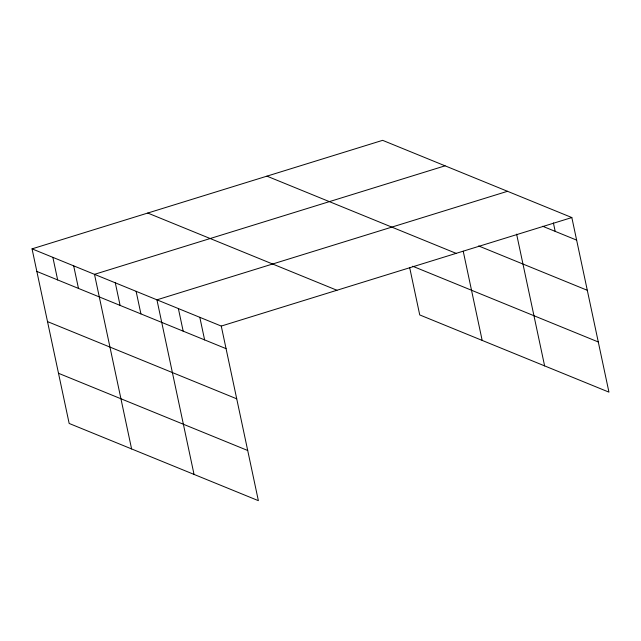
<?xml version="1.0" encoding="UTF-8"?>
<svg xmlns="http://www.w3.org/2000/svg" width="641" height="641" viewBox="0 0 641 641"><rect width="100%" height="100%" fill="white"/><g stroke="black" fill="none" stroke-linecap="round" stroke-linejoin="round"><path stroke-width="0.96" d="M32.05 248.86L221.265 326.069L258.371 500.661L69.164 423.453L32.05 248.86L382.629 140.339L571.836 217.547L608.95 392.14L419.735 314.931L409.687 267.658M445.07 165.819L94.491 274.34L131.597 448.932M507.504 191.298L156.933 299.82L194.039 474.412M221.265 326.069L571.836 217.547M542.687 226.265L576.636 240.119M478.627 245.944L587.3 290.293M266.936 176.147L456.152 253.363M412.692 266.239L598.285 341.974M147.742 213.044L336.95 290.261M36.849 271.431L226.057 348.648M47.514 321.598L236.721 398.814M58.499 373.286L247.706 450.495M553.391 222.908L555.194 231.369M516.614 234.133L544.618 365.891M463.227 251.232L482.176 340.411M199.816 317.319L204.615 339.89M178.374 308.569L183.174 331.141M136.116 291.326L140.916 313.898M115.3 282.833L120.099 305.404M73.675 265.847L78.474 288.418M52.866 257.353L57.658 279.925"/></g></svg>
